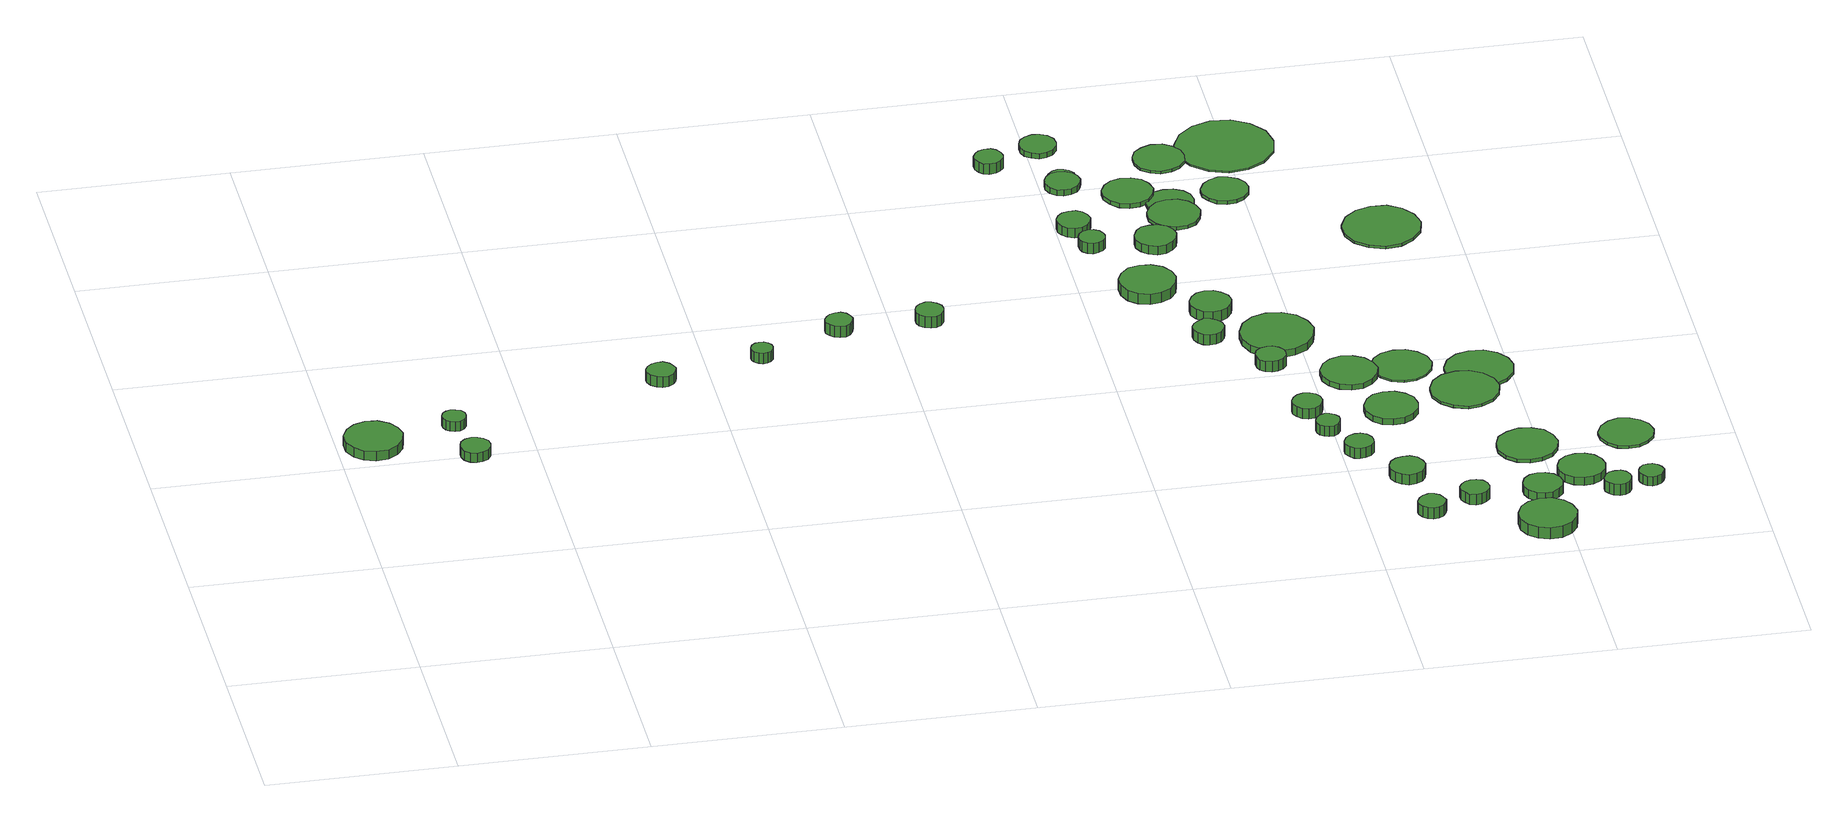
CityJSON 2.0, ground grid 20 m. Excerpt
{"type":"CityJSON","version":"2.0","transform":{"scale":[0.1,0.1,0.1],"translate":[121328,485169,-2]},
"CityObjects":{
"tree1":{"type":"SolitaryVegetationObject","attributes":{"function":"something"},"geometry":[{"type":"MultiSurface","lod":"1","boundaries":[[[0,1,2,3,4,5,6,7,8,9,10,11,12,13,14]],[[15,16,17,18,19,20,21,22,23,24,25,26,27,28,29]],[[0,29,28,1]],[[1,28,27,2]],[[2,27,26,3]],[[3,26,25,4]],[[4,25,24,5]],[[5,24,23,6]],[[6,23,22,7]],[[7,22,21,8]],[[8,21,20,9]],[[9,20,19,10]],[[10,19,18,11]],[[11,18,17,12]],[[12,17,16,13]],[[13,16,15,14]],[[14,15,29,0]]]}]},
"tree2":{"type":"SolitaryVegetationObject","attributes":{"function":"something"},"geometry":[{"type":"MultiSurface","lod":"1","boundaries":[[[30,31,32,33,34,35,36,37,38,39,40,41,42,43,44]],[[45,46,47,48,49,50,51,52,53,54,55,56,57,58,59]],[[30,59,58,31]],[[31,58,57,32]],[[32,57,56,33]],[[33,56,55,34]],[[34,55,54,35]],[[35,54,53,36]],[[36,53,52,37]],[[37,52,51,38]],[[38,51,50,39]],[[39,50,49,40]],[[40,49,48,41]],[[41,48,47,42]],[[42,47,46,43]],[[43,46,45,44]],[[44,45,59,30]]]}]},
"tree3":{"type":"SolitaryVegetationObject","attributes":{"function":"something"},"geometry":[{"type":"MultiSurface","lod":"1","boundaries":[[[60,61,62,63,64,65,66,67,68,69,70,71,72,73,74]],[[75,76,77,78,79,80,81,82,83,84,85,86,87,88,89]],[[60,89,88,61]],[[61,88,87,62]],[[62,87,86,63]],[[63,86,85,64]],[[64,85,84,65]],[[65,84,83,66]],[[66,83,82,67]],[[67,82,81,68]],[[68,81,80,69]],[[69,80,79,70]],[[70,79,78,71]],[[71,78,77,72]],[[72,77,76,73]],[[73,76,75,74]],[[74,75,89,60]]]}]},
"tree4":{"type":"SolitaryVegetationObject","attributes":{"function":"something"},"geometry":[{"type":"MultiSurface","lod":"1","boundaries":[[[90,91,92,93,94,95,96,97,98,99,100,101,102,103,104]],[[105,106,107,108,109,110,111,112,113,114,115,116,117,118,119]],[[90,119,118,91]],[[91,118,117,92]],[[92,117,116,93]],[[93,116,115,94]],[[94,115,114,95]],[[95,114,113,96]],[[96,113,112,97]],[[97,112,111,98]],[[98,111,110,99]],[[99,110,109,100]],[[100,109,108,101]],[[101,108,107,102]],[[102,107,106,103]],[[103,106,105,104]],[[104,105,119,90]]]}]},
"tree5":{"type":"SolitaryVegetationObject","attributes":{"function":"something"},"geometry":[{"type":"MultiSurface","lod":"1","boundaries":[[[120,121,122,123,124,125,126,127,128,129,130,131,132,133,134]],[[135,136,137,138,139,140,141,142,143,144,145,146,147,148,149]],[[120,149,148,121]],[[121,148,147,122]],[[122,147,146,123]],[[123,146,145,124]],[[124,145,144,125]],[[125,144,143,126]],[[126,143,142,127]],[[127,142,141,128]],[[128,141,140,129]],[[129,140,139,130]],[[130,139,138,131]],[[131,138,137,132]],[[132,137,136,133]],[[133,136,135,134]],[[134,135,149,120]]]}]},
"tree6":{"type":"SolitaryVegetationObject","attributes":{"function":"something"},"geometry":[{"type":"MultiSurface","lod":"1","boundaries":[[[150,151,152,153,154,155,156,157,158,159,160,161,162,163,164]],[[165,166,167,168,169,170,171,172,173,174,175,176,177,178,179]],[[150,179,178,151]],[[151,178,177,152]],[[152,177,176,153]],[[153,176,175,154]],[[154,175,174,155]],[[155,174,173,156]],[[156,173,172,157]],[[157,172,171,158]],[[158,171,170,159]],[[159,170,169,160]],[[160,169,168,161]],[[161,168,167,162]],[[162,167,166,163]],[[163,166,165,164]],[[164,165,179,150]]]}]},
"tree7":{"type":"SolitaryVegetationObject","attributes":{"function":"something"},"geometry":[{"type":"MultiSurface","lod":"1","boundaries":[[[180,181,182,183,184,185,186,187,188,189,190,191,192,193,194]],[[195,196,197,198,199,200,201,202,203,204,205,206,207,208,209]],[[180,209,208,181]],[[181,208,207,182]],[[182,207,206,183]],[[183,206,205,184]],[[184,205,204,185]],[[185,204,203,186]],[[186,203,202,187]],[[187,202,201,188]],[[188,201,200,189]],[[189,200,199,190]],[[190,199,198,191]],[[191,198,197,192]],[[192,197,196,193]],[[193,196,195,194]],[[194,195,209,180]]]}]},
"tree8":{"type":"SolitaryVegetationObject","attributes":{"function":"something"},"geometry":[{"type":"MultiSurface","lod":"1","boundaries":[[[210,211,212,213,214,215,216,217,218,219,220,221,222,223,224]],[[225,226,227,228,229,230,231,232,233,234,235,236,237,238,239]],[[210,239,238,211]],[[211,238,237,212]],[[212,237,236,213]],[[213,236,235,214]],[[214,235,234,215]],[[215,234,233,216]],[[216,233,232,217]],[[217,232,231,218]],[[218,231,230,219]],[[219,230,229,220]],[[220,229,228,221]],[[221,228,227,222]],[[222,227,226,223]],[[223,226,225,224]],[[224,225,239,210]]]}]},
"tree9":{"type":"SolitaryVegetationObject","attributes":{"function":"something"},"geometry":[{"type":"MultiSurface","lod":"1","boundaries":[[[240,241,242,243,244,245,246,247,248,249,250,251,252,253,254]],[[255,256,257,258,259,260,261,262,263,264,265,266,267,268,269]],[[240,269,268,241]],[[241,268,267,242]],[[242,267,266,243]],[[243,266,265,244]],[[244,265,264,245]],[[245,264,263,246]],[[246,263,262,247]],[[247,262,261,248]],[[248,261,260,249]],[[249,260,259,250]],[[250,259,258,251]],[[251,258,257,252]],[[252,257,256,253]],[[253,256,255,254]],[[254,255,269,240]]]}]},
"tree10":{"type":"SolitaryVegetationObject","attributes":{"function":"something"},"geometry":[{"type":"MultiSurface","lod":"1","boundaries":[[[270,271,272,273,274,275,276,277,278,279,280,281,282,283,284]],[[285,286,287,288,289,290,291,292,293,294,295,296,297,298,299]],[[270,299,298,271]],[[271,298,297,272]],[[272,297,296,273]],[[273,296,295,274]],[[274,295,294,275]],[[275,294,293,276]],[[276,293,292,277]],[[277,292,291,278]],[[278,291,290,279]],[[279,290,289,280]],[[280,289,288,281]],[[281,288,287,282]],[[282,287,286,283]],[[283,286,285,284]],[[284,285,299,270]]]}]},
"tree11":{"type":"SolitaryVegetationObject","attributes":{"function":"something"},"geometry":[{"type":"MultiSurface","lod":"1","boundaries":[[[300,301,302,303,304,305,306,307,308,309,310,311,312,313,314]],[[315,316,317,318,319,320,321,322,323,324,325,326,327,328,329]],[[300,329,328,301]],[[301,328,327,302]],[[302,327,326,303]],[[303,326,325,304]],[[304,325,324,305]],[[305,324,323,306]],[[306,323,322,307]],[[307,322,321,308]],[[308,321,320,309]],[[309,320,319,310]],[[310,319,318,311]],[[311,318,317,312]],[[312,317,316,313]],[[313,316,315,314]],[[314,315,329,300]]]}]},
"tree12":{"type":"SolitaryVegetationObject","attributes":{"function":"something"},"geometry":[{"type":"MultiSurface","lod":"1","boundaries":[[[330,331,332,333,334,335,336,337,338,339,340,341,342,343,344]],[[345,346,347,348,349,350,351,352,353,354,355,356,357,358,359]],[[330,359,358,331]],[[331,358,357,332]],[[332,357,356,333]],[[333,356,355,334]],[[334,355,354,335]],[[335,354,353,336]],[[336,353,352,337]],[[337,352,351,338]],[[338,351,350,339]],[[339,350,349,340]],[[340,349,348,341]],[[341,348,347,342]],[[342,347,346,343]],[[343,346,345,344]],[[344,345,359,330]]]}]},
"tree13":{"type":"SolitaryVegetationObject","attributes":{"function":"something"},"geometry":[{"type":"MultiSurface","lod":"1","boundaries":[[[360,361,362,363,364,365,366,367,368,369,370,371,372,373,374]],[[375,376,377,378,379,380,381,382,383,384,385,386,387,388,389]],[[360,389,388,361]],[[361,388,387,362]],[[362,387,386,363]],[[363,386,385,364]],[[364,385,384,365]],[[365,384,383,366]],[[366,383,382,367]],[[367,382,381,368]],[[368,381,380,369]],[[369,380,379,370]],[[370,379,378,371]],[[371,378,377,372]],[[372,377,376,373]],[[373,376,375,374]],[[374,375,389,360]]]}]},
"tree14":{"type":"SolitaryVegetationObject","attributes":{"function":"something"},"geometry":[{"type":"MultiSurface","lod":"1","boundaries":[[[390,391,392,393,394,395,396,397,398,399,400,401,402,403,404]],[[405,406,407,408,409,410,411,412,413,414,415,416,417,418,419]],[[390,419,418,391]],[[391,418,417,392]],[[392,417,416,393]],[[393,416,415,394]],[[394,415,414,395]],[[395,414,413,396]],[[396,413,412,397]],[[397,412,411,398]],[[398,411,410,399]],[[399,410,409,400]],[[400,409,408,401]],[[401,408,407,402]],[[402,407,406,403]],[[403,406,405,404]],[[404,405,419,390]]]}]},
"tree15":{"type":"SolitaryVegetationObject","attributes":{"function":"something"},"geometry":[{"type":"MultiSurface","lod":"1","boundaries":[[[420,421,422,423,424,425,426,427,428,429,430,431,432,433,434]],[[435,436,437,438,439,440,441,442,443,444,445,446,447,448,449]],[[420,449,448,421]],[[421,448,447,422]],[[422,447,446,423]],[[423,446,445,424]],[[424,445,444,425]],[[425,444,443,426]],[[426,443,442,427]],[[427,442,441,428]],[[428,441,440,429]],[[429,440,439,430]],[[430,439,438,431]],[[431,438,437,432]],[[432,437,436,433]],[[433,436,435,434]],[[434,435,449,420]]]}]},
"tree16":{"type":"SolitaryVegetationObject","attributes":{"function":"something"},"geometry":[{"type":"MultiSurface","lod":"1","boundaries":[[[450,451,452,453,454,455,456,457,458,459,460,461,462,463,464]],[[465,466,467,468,469,470,471,472,473,474,475,476,477,478,479]],[[450,479,478,451]],[[451,478,477,452]],[[452,477,476,453]],[[453,476,475,454]],[[454,475,474,455]],[[455,474,473,456]],[[456,473,472,457]],[[457,472,471,458]],[[458,471,470,459]],[[459,470,469,460]],[[460,469,468,461]],[[461,468,467,462]],[[462,467,466,463]],[[463,466,465,464]],[[464,465,479,450]]]}]},
"tree17":{"type":"SolitaryVegetationObject","attributes":{"function":"something"},"geometry":[{"type":"MultiSurface","lod":"1","boundaries":[[[480,481,482,483,484,485,486,487,488,489,490,491,492,493,494]],[[495,496,497,498,499,500,501,502,503,504,505,506,507,508,509]],[[480,509,508,481]],[[481,508,507,482]],[[482,507,506,483]],[[483,506,505,484]],[[484,505,504,485]],[[485,504,503,486]],[[486,503,502,487]],[[487,502,501,488]],[[488,501,500,489]],[[489,500,499,490]],[[490,499,498,491]],[[491,498,497,492]],[[492,497,496,493]],[[493,496,495,494]],[[494,495,509,480]]]}]},
"tree18":{"type":"SolitaryVegetationObject","attributes":{"function":"something"},"geometry":[{"type":"MultiSurface","lod":"1","boundaries":[[[510,511,512,513,514,515,516,517,518,519,520,521,522,523,524]],[[525,526,527,528,529,530,531,532,533,534,535,536,537,538,539]],[[510,539,538,511]],[[511,538,537,512]],[[512,537,536,513]],[[513,536,535,514]],[[514,535,534,515]],[[515,534,533,516]],[[516,533,532,517]],[[517,532,531,518]],[[518,531,530,519]],[[519,530,529,520]],[[520,529,528,521]],[[521,528,527,522]],[[522,527,526,523]],[[523,526,525,524]],[[524,525,539,510]]]}]},
"tree19":{"type":"SolitaryVegetationObject","attributes":{"function":"something"},"geometry":[{"type":"MultiSurface","lod":"1","boundaries":[[[540,541,542,543,544,545,546,547,548,549,550,551,552,553,554]],[[555,556,557,558,559,560,561,562,563,564,565,566,567,568,569]],[[540,569,568,541]],[[541,568,567,542]],[[542,567,566,543]],[[543,566,565,544]],[[544,565,564,545]],[[545,564,563,546]],[[546,563,562,547]],[[547,562,561,548]],[[548,561,560,549]],[[549,560,559,550]],[[550,559,558,551]],[[551,558,557,552]],[[552,557,556,553]],[[553,556,555,554]],[[554,555,569,540]]]}]},
"tree20":{"type":"SolitaryVegetationObject","attributes":{"function":"something"},"geometry":[{"type":"MultiSurface","lod":"1","boundaries":[[[570,571,572,573,574,575,576,577,578,579,580,581,582,583,584]],[[585,586,587,588,589,590,591,592,593,594,595,596,597,598,599]],[[570,599,598,571]],[[571,598,597,572]],[[572,597,596,573]],[[573,596,595,574]],[[574,595,594,575]],[[575,594,593,576]],[[576,593,592,577]],[[577,592,591,578]],[[578,591,590,579]],[[579,590,589,580]],[[580,589,588,581]],[[581,588,587,582]],[[582,587,586,583]],[[583,586,585,584]],[[584,585,599,570]]]}]},
"tree21":{"type":"SolitaryVegetationObject","attributes":{"function":"something"},"geometry":[{"type":"MultiSurface","lod":"1","boundaries":[[[600,601,602,603,604,605,606,607,608,609,610,611,612,613,614]],[[615,616,617,618,619,620,621,622,623,624,625,626,627,628,629]],[[600,629,628,601]],[[601,628,627,602]],[[602,627,626,603]],[[603,626,625,604]],[[604,625,624,605]],[[605,624,623,606]],[[606,623,622,607]],[[607,622,621,608]],[[608,621,620,609]],[[609,620,619,610]],[[610,619,618,611]],[[611,618,617,612]],[[612,617,616,613]],[[613,616,615,614]],[[614,615,629,600]]]}]},
"tree22":{"type":"SolitaryVegetationObject","attributes":{"function":"something"},"geometry":[{"type":"MultiSurface","lod":"1","boundaries":[[[630,631,632,633,634,635,636,637,638,639,640,641,642,643,644]],[[645,646,647,648,649,650,651,652,653,654,655,656,657,658,659]],[[630,659,658,631]],[[631,658,657,632]],[[632,657,656,633]],[[633,656,655,634]],[[634,655,654,635]],[[635,654,653,636]],[[636,653,652,637]],[[637,652,651,638]],[[638,651,650,639]],[[639,650,649,640]],[[640,649,648,641]],[[641,648,647,642]],[[642,647,646,643]],[[643,646,645,644]],[[644,645,659,630]]]}]},
"tree23":{"type":"SolitaryVegetationObject","attributes":{"function":"something"},"geometry":[{"type":"MultiSurface","lod":"1","boundaries":[[[660,661,662,663,664,665,666,667,668,669,670,671,672,673,674]],[[675,676,677,678,679,680,681,682,683,684,685,686,687,688,689]],[[660,689,688,661]],[[661,688,687,662]],[[662,687,686,663]],[[663,686,685,664]],[[664,685,684,665]],[[665,684,683,666]],[[666,683,682,667]],[[667,682,681,668]],[[668,681,680,669]],[[669,680,679,670]],[[670,679,678,671]],[[671,678,677,672]],[[672,677,676,673]],[[673,676,675,674]],[[674,675,689,660]]]}]},
"tree24":{"type":"SolitaryVegetationObject","attributes":{"function":"something"},"geometry":[{"type":"MultiSurface","lod":"1","boundaries":[[[690,691,692,693,694,695,696,697,698,699,700,701,702,703,704]],[[705,706,707,708,709,710,711,712,713,714,715,716,717,718,719]],[[690,719,718,691]],[[691,718,717,692]],[[692,717,716,693]],[[693,716,715,694]],[[694,715,714,695]],[[695,714,713,696]],[[696,713,712,697]],[[697,712,711,698]],[[698,711,710,699]],[[699,710,709,700]],[[700,709,708,701]],[[701,708,707,702]],[[702,707,706,703]],[[703,706,705,704]],[[704,705,719,690]]]}]},
"tree25":{"type":"SolitaryVegetationObject","attributes":{"function":"something"},"geometry":[{"type":"MultiSurface","lod":"1","boundaries":[[[720,721,722,723,724,725,726,727,728,729,730,731,732,733,734]],[[735,736,737,738,739,740,741,742,743,744,745,746,747,748,749]],[[720,749,748,721]],[[721,748,747,722]],[[722,747,746,723]],[[723,746,745,724]],[[724,745,744,725]],[[725,744,743,726]],[[726,743,742,727]],[[727,742,741,728]],[[728,741,740,729]],[[729,740,739,730]],[[730,739,738,731]],[[731,738,737,732]],[[732,737,736,733]],[[733,736,735,734]],[[734,735,749,720]]]}]},
"tree26":{"type":"SolitaryVegetationObject","attributes":{"function":"something"},"geometry":[{"type":"MultiSurface","lod":"1","boundaries":[[[750,751,752,753,754,755,756,757,758,759,760,761,762,763,764]],[[765,766,767,768,769,770,771,772,773,774,775,776,777,778,779]],[[750,779,778,751]],[[751,778,777,752]],[[752,777,776,753]],[[753,776,775,754]],[[754,775,774,755]],[[755,774,773,756]],[[756,773,772,757]],[[757,772,771,758]],[[758,771,770,759]],[[759,770,769,760]],[[760,769,768,761]],[[761,768,767,762]],[[762,767,766,763]],[[763,766,765,764]],[[764,765,779,750]]]}]},
"tree27":{"type":"SolitaryVegetationObject","attributes":{"function":"something"},"geometry":[{"type":"MultiSurface","lod":"1","boundaries":[[[780,781,782,783,784,785,786,787,788,789,790,791,792,793,794]],[[795,796,797,798,799,800,801,802,803,804,805,806,807,808,809]],[[780,809,808,781]],[[781,808,807,782]],[[782,807,806,783]],[[783,806,805,784]],[[784,805,804,785]],[[785,804,803,786]],[[786,803,802,787]],[[787,802,801,788]],[[788,801,800,789]],[[789,800,799,790]],[[790,799,798,791]],[[791,798,797,792]],[[792,797,796,793]],[[793,796,795,794]],[[794,795,809,780]]]}]},
"tree28":{"type":"SolitaryVegetationObject","attributes":{"function":"something"},"geometry":[{"type":"MultiSurface","lod":"1","boundaries":[[[810,811,812,813,814,815,816,817,818,819,820,821,822,823,824]],[[825,826,827,828,829,830,831,832,833,834,835,836,837,838,839]],[[810,839,838,811]],[[811,838,837,812]],[[812,837,836,813]],[[813,836,835,814]],[[814,835,834,815]],[[815,834,833,816]],[[816,833,832,817]],[[817,832,831,818]],[[818,831,830,819]],[[819,830,829,820]],[[820,829,828,821]],[[821,828,827,822]],[[822,827,826,823]],[[823,826,825,824]],[[824,825,839,810]]]}]},
"tree29":{"type":"SolitaryVegetationObject","attributes":{"function":"something"},"geometry":[{"type":"MultiSurface","lod":"1","boundaries":[[[840,841,842,843,844,845,846,847,848,849,850,851,852,853,854]],[[855,856,857,858,859,860,861,862,863,864,865,866,867,868,869]],[[840,869,868,841]],[[841,868,867,842]],[[842,867,866,843]],[[843,866,865,844]],[[844,865,864,845]],[[845,864,863,846]],[[846,863,862,847]],[[847,862,861,848]],[[848,861,860,849]],[[849,860,859,850]],[[850,859,858,851]],[[851,858,857,852]],[[852,857,856,853]],[[853,856,855,854]],[[854,855,869,840]]]}]},
"tree30":{"type":"SolitaryVegetationObject","attributes":{"function":"something"},"geometry":[{"type":"MultiSurface","lod":"1","boundaries":[[[870,871,872,873,874,875,876,877,878,879,880,881,882,883,884]],[[885,886,887,888,889,890,891,892,893,894,895,896,897,898,899]],[[870,899,898,871]],[[871,898,897,872]],[[872,897,896,873]],[[873,896,895,874]],[[874,895,894,875]],[[875,894,893,876]],[[876,893,892,877]],[[877,892,891,878]],[[878,891,890,879]],[[879,890,889,880]],[[880,889,888,881]],[[881,888,887,882]],[[882,887,886,883]],[[883,886,885,884]],[[884,885,899,870]]]}]},
"tree31":{"type":"SolitaryVegetationObject","attributes":{"function":"something"},"geometry":[{"type":"MultiSurface","lod":"1","boundaries":[[[900,901,902,903,904,905,906,907,908,909,910,911,912,913,914]],[[915,916,917,918,919,920,921,922,923,924,925,926,927,928,929]],[[900,929,928,901]],[[901,928,927,902]],[[902,927,926,903]],[[903,926,925,904]],[[904,925,924,905]],[[905,924,923,906]],[[906,923,922,907]],[[907,922,921,908]],[[908,921,920,909]],[[909,920,919,910]],[[910,919,918,911]],[[911,918,917,912]],[[912,917,916,913]],[[913,916,915,914]],[[914,915,929,900]]]}]},
"tree32":{"type":"SolitaryVegetationObject","attributes":{"function":"something"},"geometry":[{"type":"MultiSurface","lod":"1","boundaries":[[[930,931,932,933,934,935,936,937,938,939,940,941,942,943,944]],[[945,946,947,948,949,950,951,952,953,954,955,956,957,958,959]],[[930,959,958,931]],[[931,958,957,932]],[[932,957,956,933]],[[933,956,955,934]],[[934,955,954,935]],[[935,954,953,936]],[[936,953,952,937]],[[937,952,951,938]],[[938,951,950,939]],[[939,950,949,940]],[[940,949,948,941]],[[941,948,947,942]],[[942,947,946,943]],[[943,946,945,944]],[[944,945,959,930]]]}]},
"tree33":{"type":"SolitaryVegetationObject","attributes":{"function":"something"},"geometry":[{"type":"MultiSurface","lod":"1","boundaries":[[[960,961,962,963,964,965,966,967,968,969,970,971,972,973,974]],[[975,976,977,978,979,980,981,982,983,984,985,986,987,988,989]],[[960,989,988,961]],[[961,988,987,962]],[[962,987,986,963]],[[963,986,985,964]],[[964,985,984,965]],[[965,984,983,966]],[[966,983,982,967]],[[967,982,981,968]],[[968,981,980,969]],[[969,980,979,970]],[[970,979,978,971]],[[971,978,977,972]],[[972,977,976,973]],[[973,976,975,974]],[[974,975,989,960]]]}]},
"tree34":{"type":"SolitaryVegetationObject","attributes":{"function":"something"},"geometry":[{"type":"MultiSurface","lod":"1","boundaries":[[[990,991,992,993,994,995,996,997,998,999,1000,1001,1002,1003,1004]],[[1005,1006,1007,1008,1009,1010,1011,1012,1013,1014,1015,1016,1017,1018,1019]],[[990,1019,1018,991]],[[991,1018,1017,992]],[[992,1017,1016,993]],[[993,1016,1015,994]],[[994,1015,1014,995]],[[995,1014,1013,996]],[[996,1013,1012,997]],[[997,1012,1011,998]],[[998,1011,1010,999]],[[999,1010,1009,1000]],[[1000,1009,1008,1001]],[[1001,1008,1007,1002]],[[1002,1007,1006,1003]],[[1003,1006,1005,1004]],[[1004,1005,1019,990]]]}]},
"tree35":{"type":"SolitaryVegetationObject","attributes":{"function":"something"},"geometry":[{"type":"MultiSurface","lod":"1","boundaries":[[[1020,1021,1022,1023,1024,1025,1026,1027,1028,1029,1030,1031,1032,1033,1034]],[[1035,1036,1037,1038,1039,1040,1041,1042,1043,1044,1045,1046,1047,1048,1049]],[[1020,1049,1048,1021]],[[1021,1048,1047,1022]],[[1022,1047,1046,1023]],[[1023,1046,1045,1024]],[[1024,1045,1044,1025]],[[1025,1044,1043,1026]],[[1026,1043,1042,1027]],[[1027,1042,1041,1028]],[[1028,1041,1040,1029]],[[1029,1040,1039,1030]],[[1030,1039,1038,1031]],[[1031,1038,1037,1032]],[[1032,1037,1036,1033]],[[1033,1036,1035,1034]],[[1034,1035,1049,1020]]]}]},
"tree36":{"type":"SolitaryVegetationObject","attributes":{"function":"something"},"geometry":[{"type":"MultiSurface","lod":"1","boundaries":[[[1050,1051,1052,1053,1054,1055,1056,1057,1058,1059,1060,1061,1062,1063,1064]],[[1065,1066,1067,1068,1069,1070,1071,1072,1073,1074,1075,1076,1077,1078,1079]],[[1050,1079,1078,1051]],[[1051,1078,1077,1052]],[[1052,1077,1076,1053]],[[1053,1076,1075,1054]],[[1054,1075,1074,1055]],[[1055,1074,1073,1056]],[[1056,1073,1072,1057]],[[1057,1072,1071,1058]],[[1058,1071,1070,1059]],[[1059,1070,1069,1060]],[[1060,1069,1068,1061]],[[1061,1068,1067,1062]],[[1062,1067,1066,1063]],[[1063,1066,1065,1064]],[[1064,1065,1079,1050]]]}]},
"tree37":{"type":"SolitaryVegetationObject","attributes":{"function":"something"},"geometry":[{"type":"MultiSurface","lod":"1","boundaries":[[[1080,1081,1082,1083,1084,1085,1086,1087,1088,1089,1090,1091,1092,1093,1094]],[[1095,1096,1097,1098,1099,1100,1101,1102,1103,1104,1105,1106,1107,1108,1109]],[[1080,1109,1108,1081]],[[1081,1108,1107,1082]],[[1082,1107,1106,1083]],[[1083,1106,1105,1084]],[[1084,1105,1104,1085]],[[1085,1104,1103,1086]],[[1086,1103,1102,1087]],[[1087,1102,1101,1088]],[[1088,1101,1100,1089]],[[1089,1100,1099,1090]],[[1090,1099,1098,1091]],[[1091,1098,1097,1092]],[[1092,1097,1096,1093]],[[1093,1096,1095,1094]],[[1094,1095,1109,1080]]]}]},
"tree38":{"type":"SolitaryVegetationObject","attributes":{"function":"something"},"geometry":[{"type":"MultiSurface","lod":"1","boundaries":[[[1110,1111,1112,1113,1114,1115,1116,1117,1118,1119,1120,1121,1122,1123,1124]],[[1125,1126,1127,1128,1129,1130,1131,1132,1133,1134,1135,1136,1137,1138,1139]],[[1110,1139,1138,1111]],[[1111,1138,1137,1112]],[[1112,1137,1136,1113]],[[1113,1136,1135,1114]],[[1114,1135,1134,1115]],[[1115,1134,1133,1116]],[[1116,1133,1132,1117]],[[1117,1132,1131,1118]],[[1118,1131,1130,1119]],[[1119,1130,1129,1120]],[[1120,1129,1128,1121]],[[1121,1128,1127,1122]],[[1122,1127,1126,1123]],[[1123,1126,1125,1124]],[[1124,1125,1139,1110]]]}]},
"tree39":{"type":"SolitaryVegetationObject","attributes":{"function":"something"},"geometry":[{"type":"MultiSurface","lod":"1","boundaries":[[[1140,1141,1142,1143,1144,1145,1146,1147,1148,1149,1150,1151,1152,1153,1154]],[[1155,1156,1157,1158,1159,1160,1161,1162,1163,1164,1165,1166,1167,1168,1169]],[[1140,1169,1168,1141]],[[1141,1168,1167,1142]],[[1142,1167,1166,1143]],[[1143,1166,1165,1144]],[[1144,1165,1164,1145]],[[1145,1164,1163,1146]],[[1146,1163,1162,1147]],[[1147,1162,1161,1148]],[[1148,1161,1160,1149]],[[1149,1160,1159,1150]],[[1150,1159,1158,1151]],[[1151,1158,1157,1152]],[[1152,1157,1156,1153]],[[1153,1156,1155,1154]],[[1154,1155,1169,1140]]]}]},
"tree40":{"type":"SolitaryVegetationObject","attributes":{"function":"something"},"geometry":[{"type":"MultiSurface","lod":"1","boundaries":[[[1170,1171,1172,1173,1174,1175,1176,1177,1178,1179,1180,1181,1182,1183,1184]],[[1185,1186,1187,1188,1189,1190,1191,1192,1193,1194,1195,1196,1197,1198,1199]],[[1170,1199,1198,1171]],[[1171,1198,1197,1172]],[[1172,1197,1196,1173]],[[1173,1196,1195,1174]],[[1174,1195,1194,1175]],[[1175,1194,1193,1176]],[[1176,1193,1192,1177]],[[1177,1192,1191,1178]],[[1178,1191,1190,1179]],[[1179,1190,1189,1180]],[[1180,1189,1188,1181]],[[1181,1188,1187,1182]],[[1182,1187,1186,1183]],[[1183,1186,1185,1184]],[[1184,1185,1199,1170]]]}]},
"tree41":{"type":"SolitaryVegetationObject","attributes":{"function":"something"},"geometry":[{"type":"MultiSurface","lod":"1","boundaries":[[[1200,1201,1202,1203,1204,1205,1206,1207,1208,1209,1210,1211,1212,1213,1214]],[[1215,1216,1217,1218,1219,1220,1221,1222,1223,1224,1225,1226,1227,1228,1229]],[[1200,1229,1228,1201]],[[1201,1228,1227,1202]],[[1202,1227,1226,1203]],[[1203,1226,1225,1204]],[[1204,1225,1224,1205]],[[1205,1224,1223,1206]],[[1206,1223,1222,1207]],[[1207,1222,1221,1208]],[[1208,1221,1220,1209]],[[1209,1220,1219,1210]],[[1210,1219,1218,1211]],[[1211,1218,1217,1212]],[[1212,1217,1216,1213]],[[1213,1216,1215,1214]],[[1214,1215,1229,1200]]]}]},
"tree42":{"type":"SolitaryVegetationObject","attributes":{"function":"something"},"geometry":[{"type":"MultiSurface","lod":"1","boundaries":[[[1230,1231,1232,1233,1234,1235,1236,1237,1238,1239,1240,1241,1242,1243,1244]],[[1245,1246,1247,1248,1249,1250,1251,1252,1253,1254,1255,1256,1257,1258,1259]],[[1230,1259,1258,1231]],[[1231,1258,1257,1232]],[[1232,1257,1256,1233]],[[1233,1256,1255,1234]],[[1234,1255,1254,1235]],[[1235,1254,1253,1236]],[[1236,1253,1252,1237]],[[1237,1252,1251,1238]],[[1238,1251,1250,1239]],[[1239,1250,1249,1240]],[[1240,1249,1248,1241]],[[1241,1248,1247,1242]],[[1242,1247,1246,1243]],[[1243,1246,1245,1244]],[[1244,1245,1259,1230]]]}]},
"tree43":{"type":"SolitaryVegetationObject","attributes":{"function":"something"},"geometry":[{"type":"MultiSurface","lod":"1","boundaries":[[[1260,1261,1262,1263,1264,1265,1266,1267,1268,1269,1270,1271,1272,1273,1274]],[[1275,1276,1277,1278,1279,1280,1281,1282,1283,1284,1285,1286,1287,1288,1289]],[[1260,1289,1288,1261]],[[1261,1288,1287,1262]],[[1262,1287,1286,1263]],[[1263,1286,1285,1264]],[[1264,1285,1284,1265]],[[1265,1284,1283,1266]],[[1266,1283,1282,1267]],[[1267,1282,1281,1268]],[[1268,1281,1280,1269]],[[1269,1280,1279,1270]],[[1270,1279,1278,1271]],[[1271,1278,1277,1272]],[[1272,1277,1276,1273]],[[1273,1276,1275,1274]],[[1274,1275,1289,1260]]]}]},
"tree44":{"type":"SolitaryVegetationObject","attributes":{"function":"something"},"geometry":[{"type":"MultiSurface","lod":"1","boundaries":[[[1290,1291,1292,1293,1294,1295,1296,1297,1298,1299,1300,1301,1302,1303,1304]],[[1305,1306,1307,1308,1309,1310,1311,1312,1313,1314,1315,1316,1317,1318,1319]],[[1290,1319,1318,1291]],[[1291,1318,1317,1292]],[[1292,1317,1316,1293]],[[1293,1316,1315,1294]],[[1294,1315,1314,1295]],[[1295,1314,1313,1296]],[[1296,1313,1312,1297]],[[1297,1312,1311,1298]],[[1298,1311,1310,1299]],[[1299,1310,1309,1300]],[[1300,1309,1308,1301]],[[1301,1308,1307,1302]],[[1302,1307,1306,1303]],[[1303,1306,1305,1304]],[[1304,1305,1319,1290]]]}]}
},
"vertices":[
[65,420,25],[62,432,25],[55,442,25],[44,449,25],[31,450,25],[19,446,25],[10,438,25],[4,426,25],[4,413,25],[10,401,25],[19,393,25],[31,389,25],[44,390,25],[55,397,25],[62,407,25],[62,407,14],[55,397,14],[44,390,14],[31,389,14],[19,393,14],[10,401,14],[4,413,14],[4,426,14],[10,438,14],[19,446,14],[31,450,14],[44,449,14],[55,442,14],[62,432,14],[65,420,14],
[148,382,25],[147,389,25],[143,394,25],[137,397,25],[131,398,25],[124,396,25],[119,391,25],[117,385,25],[117,379,25],[119,373,25],[124,368,25],[131,366,25],[137,367,25],[143,370,25],[147,376,25],[147,376,14],[143,370,14],[137,367,14],[131,366,14],[124,368,14],[119,373,14],[117,379,14],[117,385,14],[119,391,14],[124,396,14],[131,398,14],[137,397,14],[143,394,14],[147,389,14],[148,382,14],
[135,443,25],[134,448,25],[131,453,25],[126,455,25],[121,456,25],[116,454,25],[112,451,25],[110,446,25],[110,441,25],[112,436,25],[116,433,25],[121,431,25],[126,431,25],[131,434,25],[134,438,25],[134,438,14],[131,434,14],[126,431,14],[121,431,14],[116,433,14],[112,436,14],[110,441,14],[110,446,14],[112,451,14],[116,454,14],[121,456,14],[126,455,14],[131,453,14],[134,448,14],[135,443,14],
[362,493,25],[360,499,25],[357,504,25],[351,508,25],[345,508,25],[339,506,25],[334,502,25],[331,496,25],[331,490,25],[334,484,25],[339,480,25],[345,478,25],[351,478,25],[357,482,25],[360,487,25],[360,487,13],[357,482,13],[351,478,13],[345,478,13],[339,480,13],[334,484,13],[331,490,13],[331,496,13],[334,502,13],[339,506,13],[345,508,13],[351,508,13],[357,504,13],[360,499,13],[362,493,13],
[467,516,25],[466,520,25],[463,524,25],[459,527,25],[454,527,25],[450,526,25],[446,523,25],[444,518,25],[444,513,25],[446,509,25],[450,506,25],[454,504,25],[459,505,25],[463,507,25],[466,511,25],[466,511,13],[463,507,13],[459,505,13],[454,504,13],[450,506,13],[446,509,13],[444,513,13],[444,518,13],[446,523,13],[450,526,13],[454,527,13],[459,527,13],[463,524,13],[466,520,13],[467,516,13],
[557,554,26],[555,560,26],[552,565,26],[547,568,26],[541,568,26],[535,566,26],[531,562,26],[528,557,26],[528,551,26],[531,546,26],[535,542,26],[541,540,26],[547,540,26],[552,543,26],[555,548,26],[555,548,13],[552,543,13],[547,540,13],[541,540,13],[535,542,13],[531,546,13],[528,551,13],[528,557,13],[531,562,13],[535,566,13],[541,568,13],[547,568,13],[552,565,13],[555,560,13],[557,554,13],
[651,556,26],[650,562,26],[646,567,26],[641,570,26],[635,571,26],[629,569,26],[624,564,26],[622,559,26],[622,553,26],[624,547,26],[629,543,26],[635,541,26],[641,541,26],[646,544,26],[650,550,26],[650,550,13],[646,544,13],[641,541,13],[635,541,13],[629,543,13],[624,547,13],[622,553,13],[622,559,13],[624,564,13],[629,569,13],[635,571,13],[641,570,13],[646,567,13],[650,562,13],[651,556,13],
[769,844,25],[768,850,25],[764,856,25],[759,859,25],[752,859,25],[746,857,25],[742,853,25],[739,847,25],[739,841,25],[742,835,25],[746,831,25],[752,829,25],[759,830,25],[764,833,25],[768,838,25],[768,838,13],[764,833,13],[759,830,13],[752,829,13],[746,831,13],[742,835,13],[739,841,13],[739,847,13],[742,853,13],[746,857,13],[752,859,13],[759,859,13],[764,856,13],[768,850,13],[769,844,13],
[840,668,25],[839,673,25],[836,678,25],[831,681,25],[825,682,25],[819,680,25],[815,676,25],[813,671,25],[813,665,25],[815,660,25],[819,656,25],[825,654,25],[831,655,25],[836,658,25],[839,662,25],[839,662,13],[836,658,13],[831,655,13],[825,654,13],[819,656,13],[815,660,13],[813,665,13],[813,671,13],[815,676,13],[819,680,13],[825,682,13],[831,681,13],[836,678,13],[839,673,13],[840,668,13],
[833,708,23],[831,715,23],[827,721,23],[821,725,23],[813,725,23],[806,723,23],[801,718,23],[798,712,23],[798,704,23],[801,698,23],[806,693,23],[813,690,23],[821,691,23],[827,695,23],[831,701,23],[831,701,12],[827,695,12],[821,691,12],[813,690,12],[806,693,12],[801,698,12],[798,704,12],[798,712,12],[801,718,12],[806,723,12],[813,725,12],[821,725,12],[827,721,12],[831,715,12],[833,708,12],
[895,572,26],[892,584,26],[885,594,26],[874,600,26],[862,601,26],[850,598,26],[841,589,26],[836,578,26],[836,566,26],[841,554,26],[850,546,26],[862,542,26],[874,544,26],[885,550,26],[892,560,26],[892,560,14],[885,550,14],[874,544,14],[862,542,14],[850,546,14],[841,554,14],[836,566,14],[836,578,14],[841,589,14],[850,598,14],[862,601,14],[874,600,14],[885,594,14],[892,584,14],[895,572,14],
[925,469,25],[923,476,25],[919,481,25],[913,485,25],[906,486,25],[900,483,25],[895,479,25],[892,473,25],[892,466,25],[895,460,25],[900,455,25],[906,453,25],[913,454,25],[919,457,25],[923,463,25],[923,463,13],[919,457,13],[913,454,13],[906,453,13],[900,455,13],[895,460,13],[892,466,13],[892,473,13],[895,479,13],[900,483,13],[906,486,13],[913,485,13],[919,481,13],[923,476,13],[925,469,13],
[839,792,19],[837,800,19],[833,806,19],[826,810,19],[818,811,19],[811,809,19],[805,803,19],[802,796,19],[802,789,19],[805,782,19],[811,776,19],[818,774,19],[826,775,19],[833,779,19],[837,785,19],[837,785,12],[833,779,12],[826,775,12],[818,774,12],[811,776,12],[805,782,12],[802,789,12],[802,796,12],[805,803,12],[811,809,12],[818,811,12],[826,810,12],[833,806,12],[837,800,12],[839,792,12],
[836,801,18],[835,808,18],[831,813,18],[826,816,18],[820,817,18],[814,815,18],[809,810,18],[806,805,18],[806,798,18],[809,792,18],[814,788,18],[820,786,18],[826,787,18],[831,790,18],[835,795,18],[835,795,12],[831,790,12],[826,787,12],[820,786,12],[814,788,12],[809,792,12],[806,798,12],[806,805,12],[809,810,12],[814,815,12],[820,817,12],[826,816,12],[831,813,12],[835,808,12],[836,801,12],
[994,304,26],[992,311,26],[989,316,26],[983,319,26],[976,320,26],[970,318,26],[965,313,26],[962,307,26],[962,301,26],[965,295,26],[970,290,26],[976,288,26],[983,289,26],[989,292,26],[992,298,26],[992,298,14],[989,292,14],[983,289,14],[976,288,14],[970,290,14],[965,295,14],[962,301,14],[962,307,14],[965,313,14],[970,318,14],[976,320,14],[983,319,14],[989,316,14],[992,311,14],[994,304,14],
[1004,263,26],[1003,268,26],[1000,272,26],[995,275,26],[990,276,26],[985,274,26],[981,270,26],[979,265,26],[979,260,26],[981,255,26],[985,252,26],[990,250,26],[995,250,26],[1000,253,26],[1003,258,26],[1003,258,14],[1000,253,14],[995,250,14],[990,250,14],[985,252,14],[981,255,14],[979,260,14],[979,265,14],[981,270,14],[985,274,14],[990,276,14],[995,275,14],[1000,272,14],[1003,268,14],[1004,263,14],
[829,870,18],[828,878,18],[823,885,18],[816,889,18],[808,890,18],[800,887,18],[794,882,18],[791,874,18],[791,866,18],[794,859,18],[800,854,18],[808,851,18],[816,852,18],[823,856,18],[828,863,18],[828,863,12],[823,856,12],[816,852,12],[808,851,12],[800,854,12],[794,859,12],[791,866,12],[791,874,12],[794,882,12],[800,887,12],[808,890,12],[816,889,12],[823,885,12],[828,878,12],[829,870,12],
[942,520,24],[940,529,24],[934,536,24],[927,541,24],[918,542,24],[909,539,24],[903,533,24],[899,525,24],[899,516,24],[903,508,24],[909,502,24],[918,499,24],[927,500,24],[934,504,24],[940,512,24],[940,512,12],[934,504,12],[927,500,12],[918,499,12],[909,502,12],[903,508,12],[899,516,12],[899,525,12],[903,533,12],[909,539,12],[918,542,12],[927,541,12],[934,536,12],[940,529,12],[942,520,12],
[1030,219,24],[1029,225,24],[1025,231,24],[1019,234,24],[1013,234,24],[1007,232,24],[1003,228,24],[1000,222,24],[1000,216,24],[1003,210,24],[1007,206,24],[1013,204,24],[1019,205,24],[1025,208,24],[1029,213,24],[1029,213,12],[1025,208,12],[1019,205,12],[1013,204,12],[1007,206,12],[1003,210,12],[1000,216,12],[1000,222,12],[1003,228,12],[1007,232,12],[1013,234,12],[1019,234,12],[1025,231,12],[1029,225,12],[1030,219,12],
[976,408,23],[975,414,23],[971,419,23],[965,423,23],[959,423,23],[952,421,23],[947,417,23],[945,411,23],[945,404,23],[947,398,23],[952,394,23],[959,392,23],[965,393,23],[971,396,23],[975,401,23],[975,401,11],[971,396,11],[965,393,11],[959,392,11],[952,394,11],[947,398,11],[945,404,11],[945,411,11],[947,417,11],[952,421,11],[959,423,11],[965,423,11],[971,419,11],[975,414,11],[976,408,11],
[913,663,22],[911,672,22],[906,679,22],[898,683,22],[889,684,22],[880,682,22],[874,676,22],[870,667,22],[870,658,22],[874,650,22],[880,644,22],[889,641,22],[898,642,22],[906,647,22],[911,654,22],[911,654,12],[906,647,12],[898,642,12],[889,641,12],[880,644,12],[874,650,12],[870,658,12],[870,667,12],[874,676,12],[880,682,12],[889,684,12],[898,683,12],[906,679,12],[911,672,12],[913,663,12],
[1079,86,25],[1077,92,25],[1074,97,25],[1069,100,25],[1063,101,25],[1057,99,25],[1053,95,25],[1050,89,25],[1050,84,25],[1053,78,25],[1057,74,25],[1063,72,25],[1069,73,25],[1074,76,25],[1077,81,25],[1077,81,12],[1074,76,12],[1069,73,12],[1063,72,12],[1057,74,12],[1053,78,12],[1050,84,12],[1050,89,12],[1053,95,12],[1057,99,12],[1063,101,12],[1069,100,12],[1074,97,12],[1077,92,12],[1079,86,12],
[1072,159,26],[1070,166,26],[1066,173,26],[1059,177,26],[1051,177,26],[1044,175,26],[1038,170,26],[1035,163,26],[1035,155,26],[1038,148,26],[1044,143,26],[1051,140,26],[1059,141,26],[1066,145,26],[1070,151,26],[1070,151,14],[1066,145,14],[1059,141,14],[1051,140,14],[1044,143,14],[1038,148,14],[1035,155,14],[1035,163,14],[1038,170,14],[1044,175,14],[1051,177,14],[1059,177,14],[1066,173,14],[1070,166,14],[1072,159,14],
[909,763,17],[906,774,17],[900,783,17],[890,788,17],[879,789,17],[869,786,17],[861,779,17],[856,769,17],[856,758,17],[861,748,17],[869,740,17],[879,737,17],[890,738,17],[900,743,17],[906,752,17],[906,752,12],[900,743,12],[890,738,12],[879,737,12],[869,740,12],[861,748,12],[856,758,12],[856,769,12],[861,779,12],[869,786,12],[879,789,12],[890,788,12],[900,783,12],[906,774,12],[909,763,12],
[1015,457,19],[1011,472,19],[1002,485,19],[988,493,19],[972,495,19],[957,490,19],[945,479,19],[939,464,19],[939,449,19],[945,434,19],[957,423,19],[972,418,19],[988,420,19],[1002,428,19],[1011,441,19],[1011,441,11],[1002,428,11],[988,420,11],[972,418,11],[957,423,11],[945,434,11],[939,449,11],[939,464,11],[945,479,11],[957,490,11],[972,495,11],[988,493,11],[1002,485,11],[1011,472,11],[1015,457,11],
[948,713,16],[945,724,16],[939,733,16],[929,739,16],[917,740,16],[906,737,16],[898,729,16],[893,719,16],[893,707,16],[898,697,16],[906,689,16],[917,685,16],[929,686,16],[939,692,16],[945,702,16],[945,702,12],[939,692,12],[929,686,12],[917,685,12],[906,689,12],[898,697,12],[893,707,12],[893,719,12],[898,729,12],[906,737,12],[917,740,12],[929,739,12],[939,733,12],[945,724,12],[948,713,12],
[946,737,15],[944,748,15],[938,756,15],[929,761,15],[918,762,15],[908,759,15],[901,752,15],[896,743,15],[896,732,15],[901,722,15],[908,715,15],[918,712,15],[929,713,15],[938,719,15],[944,727,15],[944,727,12],[938,719,12],[929,713,12],[918,712,12],[908,715,12],[901,722,12],[896,732,12],[896,743,12],[901,752,12],[908,759,12],[918,762,12],[929,761,12],[938,756,12],[944,748,12],[946,737,12],
[1128,108,23],[1127,115,23],[1123,120,23],[1117,123,23],[1111,123,23],[1105,121,23],[1101,117,23],[1098,112,23],[1098,105,23],[1101,100,23],[1105,95,23],[1111,93,23],[1117,94,23],[1123,97,23],[1127,102,23],[1127,102,11],[1123,97,11],[1117,94,11],[1111,93,11],[1105,95,11],[1101,100,11],[1098,105,11],[1098,112,11],[1101,117,11],[1105,121,11],[1111,123,11],[1117,123,11],[1123,120,11],[1127,115,11],[1128,108,11],
[1064,370,17],[1061,382,17],[1054,392,17],[1043,398,17],[1031,400,17],[1019,396,17],[1010,388,17],[1005,377,17],[1005,364,17],[1010,353,17],[1019,345,17],[1031,341,17],[1043,342,17],[1054,349,17],[1061,358,17],[1061,358,11],[1054,349,11],[1043,342,11],[1031,341,11],[1019,345,11],[1010,353,11],[1005,364,11],[1005,377,11],[1010,388,11],[1019,396,11],[1031,400,11],[1043,398,11],[1054,392,11],[1061,382,11],[1064,370,11],
[1090,292,18],[1088,304,18],[1081,313,18],[1071,319,18],[1059,320,18],[1048,317,18],[1040,309,18],[1035,298,18],[1035,287,18],[1040,276,18],[1048,268,18],[1059,265,18],[1071,266,18],[1081,272,18],[1088,281,18],[1088,281,11],[1081,272,11],[1071,266,11],[1059,265,11],[1048,268,11],[1040,276,11],[1035,287,11],[1035,298,11],[1040,309,11],[1048,317,11],[1059,320,11],[1071,319,11],[1081,313,11],[1088,304,11],[1090,292,11],
[953,825,15],[951,836,15],[944,845,15],[935,851,15],[923,852,15],[913,848,15],[904,841,15],[900,831,15],[900,820,15],[904,809,15],[913,802,15],[923,798,15],[935,800,15],[944,805,15],[951,814,15],[951,814,12],[944,805,12],[935,800,12],[923,798,12],[913,802,12],[904,809,12],[900,820,12],[900,831,12],[904,841,12],[913,848,12],[923,852,12],[935,851,12],[944,845,12],[951,836,12],[953,825,12],
[1205,37,27],[1202,49,27],[1195,59,27],[1184,66,27],[1171,67,27],[1159,63,27],[1150,55,27],[1145,43,27],[1145,30,27],[1150,19,27],[1159,11,27],[1171,7,27],[1184,8,27],[1195,14,27],[1202,24,27],[1202,24,14],[1195,14,14],[1184,8,14],[1171,7,14],[1159,11,14],[1150,19,14],[1145,30,14],[1145,43,14],[1150,55,14],[1159,63,14],[1171,67,14],[1184,66,14],[1195,59,14],[1202,49,14],[1205,37,14],
[1122,380,11],[1119,393,11],[1111,403,11],[1100,410,11],[1087,411,11],[1074,407,11],[1065,399,11],[1059,387,11],[1059,374,11],[1065,362,11],[1074,353,11],[1087,349,11],[1100,350,11],[1111,357,11],[1119,367,11],[1119,367,9],[1111,357,9],[1100,350,9],[1087,349,9],[1074,353,9],[1065,362,9],[1059,374,9],[1059,387,9],[1065,399,9],[1074,407,9],[1087,411,9],[1100,410,9],[1111,403,9],[1119,393,9],[1122,380,9],
[1005,751,15],[1003,761,15],[997,769,15],[988,774,15],[978,776,15],[968,772,15],[961,766,15],[956,756,15],[956,746,15],[961,737,15],[968,730,15],[978,727,15],[988,728,15],[997,733,15],[1003,741,15],[1003,741,11],[997,733,11],[988,728,11],[978,727,11],[968,730,11],[961,737,11],[956,746,11],[956,756,11],[961,766,11],[968,772,11],[978,776,11],[988,774,11],[997,769,11],[1003,761,11],[1005,751,11],
[1204,107,21],[1202,115,21],[1197,122,21],[1189,126,21],[1181,127,21],[1173,125,21],[1166,119,21],[1163,111,21],[1163,103,21],[1166,95,21],[1173,89,21],[1181,86,21],[1189,87,21],[1197,92,21],[1202,98,21],[1202,98,11],[1197,92,11],[1189,87,11],[1181,86,11],[1173,89,11],[1166,95,11],[1163,103,11],[1163,111,11],[1166,119,11],[1173,125,11],[1181,127,11],[1189,126,11],[1197,122,11],[1202,115,11],[1204,107,11],
[1180,321,12],[1177,335,12],[1168,347,12],[1155,355,12],[1141,356,12],[1126,352,12],[1115,342,12],[1109,328,12],[1109,313,12],[1115,300,12],[1126,290,12],[1141,285,12],[1155,287,12],[1168,294,12],[1177,306,12],[1177,306,9],[1168,294,9],[1155,287,9],[1141,285,9],[1126,290,9],[1115,300,9],[1109,313,9],[1109,328,9],[1115,342,9],[1126,352,9],[1141,356,9],[1155,355,9],[1168,347,9],[1177,335,9],[1180,321,9],
[1216,196,15],[1213,209,15],[1206,220,15],[1194,226,15],[1181,228,15],[1168,223,15],[1158,215,15],[1153,202,15],[1153,189,15],[1158,177,15],[1168,168,15],[1181,164,15],[1194,166,15],[1206,172,15],[1213,183,15],[1213,183,11],[1206,172,11],[1194,166,11],[1181,164,11],[1168,168,11],[1158,177,11],[1153,189,11],[1153,202,11],[1158,215,11],[1168,223,11],[1181,228,11],[1194,226,11],[1206,220,11],[1213,209,11],[1216,196,11],
[1048,839,13],[1044,860,13],[1031,877,13],[1013,888,13],[992,890,13],[972,883,13],[956,869,13],[947,850,13],[947,829,13],[956,809,13],[972,795,13],[992,788,13],[1013,791,13],[1031,801,13],[1044,818,13],[1044,818,11],[1031,801,11],[1013,791,11],[992,788,11],[972,795,11],[956,809,11],[947,829,11],[947,850,11],[956,869,11],[972,883,11],[992,890,11],[1013,888,11],[1031,877,11],[1044,860,11],[1048,839,11],
[1253,134,20],[1251,144,20],[1245,153,20],[1236,158,20],[1226,159,20],[1216,156,20],[1208,149,20],[1204,139,20],[1204,129,20],[1208,120,20],[1216,113,20],[1226,110,20],[1236,111,20],[1245,116,20],[1251,124,20],[1251,124,11],[1245,116,11],[1236,111,11],[1226,110,11],[1216,113,11],[1208,120,11],[1204,129,11],[1204,139,11],[1208,149,11],[1216,156,11],[1226,159,11],[1236,158,11],[1245,153,11],[1251,144,11],[1253,134,11],
[1203,363,9],[1200,377,9],[1191,389,9],[1178,397,9],[1163,398,9],[1149,394,9],[1138,384,9],[1132,370,9],[1132,355,9],[1138,342,9],[1149,332,9],[1163,327,9],[1178,329,9],[1191,336,9],[1200,348,9],[1200,348,6],[1191,336,6],[1178,329,6],[1163,327,6],[1149,332,6],[1138,342,6],[1132,355,6],[1132,370,6],[1138,384,6],[1149,394,6],[1163,398,6],[1178,397,6],[1191,389,6],[1200,377,6],[1203,363,6],
[1273,97,24],[1272,103,24],[1269,108,24],[1264,111,24],[1258,111,24],[1252,110,24],[1248,106,24],[1245,100,24],[1245,94,24],[1248,89,24],[1252,85,24],[1258,83,24],[1264,84,24],[1269,87,24],[1272,92,24],[1272,92,11],[1269,87,11],[1264,84,11],[1258,83,11],[1252,85,11],[1248,89,11],[1245,94,11],[1245,100,11],[1248,106,11],[1252,110,11],[1258,111,11],[1264,111,11],[1269,108,11],[1272,103,11],[1273,97,11],
[1167,667,4],[1163,683,4],[1153,697,4],[1139,706,4],[1122,707,4],[1106,702,4],[1093,691,4],[1086,675,4],[1086,658,4],[1093,643,4],[1106,632,4],[1122,626,4],[1139,628,4],[1153,637,4],[1163,650,4],[1163,650,1],[1153,637,1],[1139,628,1],[1122,626,1],[1106,632,1],[1093,643,1],[1086,658,1],[1086,675,1],[1093,691,1],[1106,702,1],[1122,707,1],[1139,706,1],[1153,697,1],[1163,683,1],[1167,667,1],
[1309,108,22],[1307,114,22],[1304,118,22],[1299,121,22],[1294,121,22],[1289,120,22],[1285,116,22],[1283,111,22],[1283,106,22],[1285,101,22],[1289,97,22],[1294,95,22],[1299,96,22],[1304,99,22],[1307,103,22],[1307,103,11],[1304,99,11],[1299,96,11],[1294,95,11],[1289,97,11],[1285,101,11],[1283,106,11],[1283,111,11],[1285,116,11],[1289,120,11],[1294,121,11],[1299,121,11],[1304,118,11],[1307,114,11],[1309,108,11],
[1317,204,12],[1314,216,12],[1307,225,12],[1297,231,12],[1285,233,12],[1274,229,12],[1265,221,12],[1260,210,12],[1260,198,12],[1265,187,12],[1274,179,12],[1285,176,12],[1297,177,12],[1307,183,12],[1314,192,12],[1314,192,9],[1307,183,9],[1297,177,9],[1285,176,9],[1274,179,9],[1265,187,9],[1260,198,9],[1260,210,9],[1265,221,9],[1274,229,9],[1285,233,9],[1297,231,9],[1307,225,9],[1314,216,9],[1317,204,9]
]}
